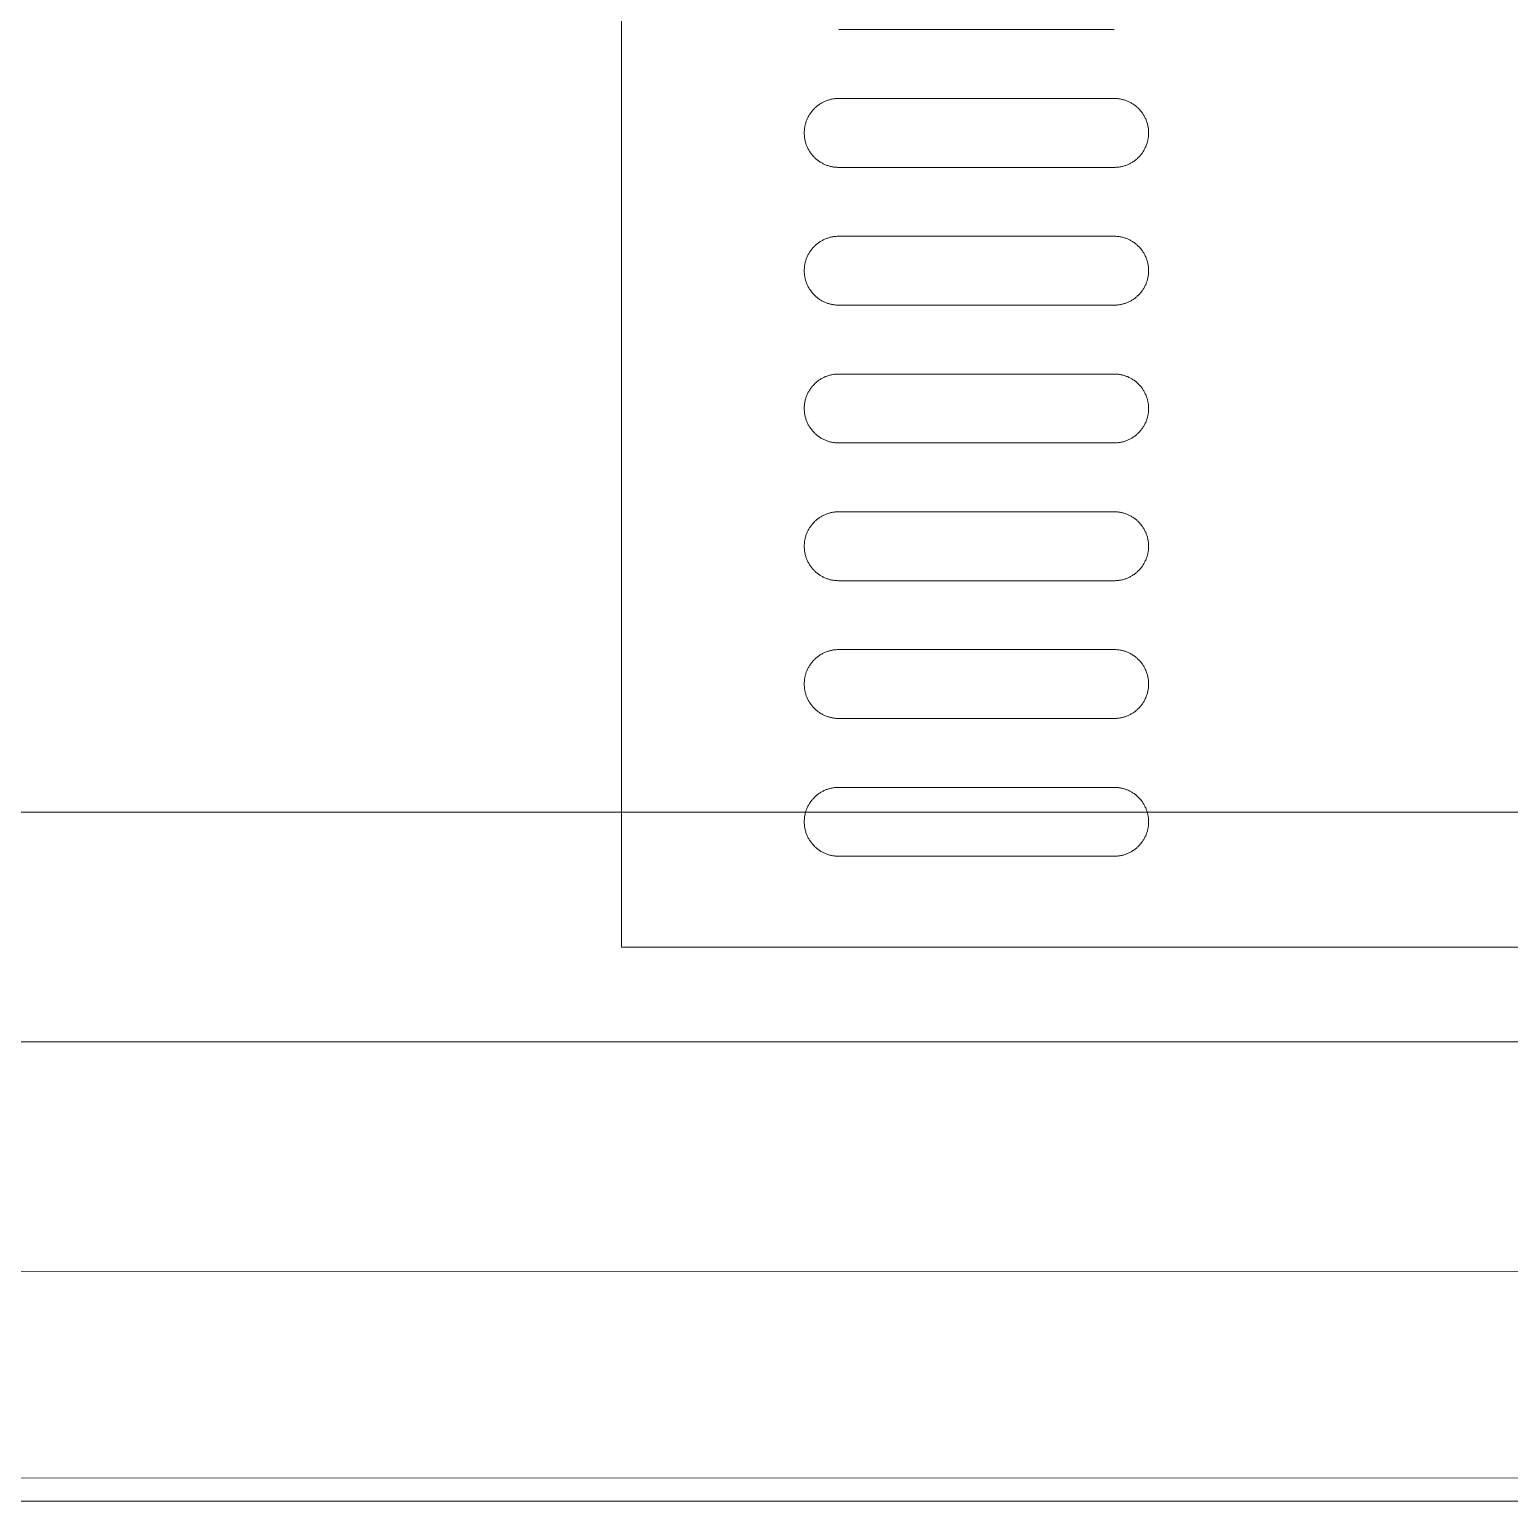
# Model space of a CAD drawing. Header units: millimetres. Extents: x -159872 to 386485, y -250577 to 158966.
# Drawn here: x 156704.3 to 156801, y 12745 to 12841.2 of the extents above; entities that cross this region are included whole.
import ezdxf

# ---------------------------------------------------------------- set-up
doc = ezdxf.new("R2010")
doc.units = ezdxf.units.MM
doc.layers.get('0').update_dxf_attribs({"lineweight": 25})
doc.layers.add('LDS-equipment-kitchen equipment', color=3, linetype='Continuous', lineweight=13)
doc.layers.add('WS-Fabs', color=252, linetype='Continuous', lineweight=13)

# ---------------------------------------------------------------- blocks, each defined once
blk = doc.blocks.new('Group-360')
at = {"layer": 'LDS-equipment-kitchen equipment'}
for points in [[(95980.215, 49232.543, 0), (95980.215, 49247.548, 0), (96745.224, 49247.543, 0), (96745.224, 49232.538, 0), (95980.215, 49232.543, 0)], [(95980.534, 49232.528, 0), (95980.534, 49202.527, 0), (96745.243, 49202.543, 0), (96745.243, 49232.538, 0), (95980.534, 49232.528, 0)]]:
    blk.add_polyline3d(points, dxfattribs=at)
blk = doc.blocks.new('A$C7a11c87d')
at = {"layer": 'WS-Fabs', "color": 7, "lineweight": 5}
for points in [[(4941.614, 350.045, 0), (4943.114, 350.045, 0), (4943.094, 15.045, 0), (4941.594, 15.045, 0), (4941.614, 350.045, 0)], [(4956.614, 350.044, 0), (4956.595, 20.044, 0)], [(4941.594, 15.045, 0), (4941.614, 350.045, 0)]]:
    blk.add_polyline3d(points, dxfattribs=at)
blk = doc.blocks.new('A$C9600e4bc')
at = {"linetype": 'Continuous', "transparency": 33554687}
for points in [[(0, 1395, 0), (0, 645, 0)], [(0, 1395, 0), (682.4, 1395, 0)], [(8.2, 1383.05, 0), (8.2, 1383.05, 0)], [(17.2, 1383.05, 0), (17.2, 1383.05, 0)], [(26.2, 1383.05, 0), (26.2, 1383.05, 0)], [(35.2, 1383.05, 0), (35.2, 1383.05, 0)], [(44.2, 1383.05, 0), (44.2, 1383.05, 0)], [(53.2, 1383.05, 0), (53.2, 1383.05, 0)], [(5.95, 1380.8, 0), (5.95, 1362.8, 0)], [(10.45, 1380.8, 0), (10.45, 1362.8, 0)], [(14.95, 1380.8, 0), (14.95, 1362.8, 0)], [(19.45, 1380.8, 0), (19.45, 1362.8, 0)], [(23.95, 1380.8, 0), (23.95, 1362.8, 0)], [(28.45, 1380.8, 0), (28.45, 1362.8, 0)], [(32.95, 1380.8, 0), (32.95, 1362.8, 0)], [(37.45, 1380.8, 0), (37.45, 1362.8, 0)], [(41.95, 1380.8, 0), (41.95, 1362.8, 0)], [(46.45, 1380.8, 0), (46.45, 1362.8, 0)], [(50.95, 1380.8, 0), (50.95, 1362.8, 0)], [(55.45, 1380.8, 0), (55.45, 1362.8, 0)], [(59.95, 1380.8, 0), (59.95, 1362.8, 0)], [(8.2, 1360.55, 0), (8.2, 1360.55, 0)], [(17.2, 1360.55, 0), (17.2, 1360.55, 0)], [(26.2, 1360.55, 0), (26.2, 1360.55, 0)], [(35.2, 1360.55, 0), (35.2, 1360.55, 0)], [(44.2, 1360.55, 0), (44.2, 1360.55, 0)], [(53.2, 1360.55, 0), (53.2, 1360.55, 0)]]:
    blk.add_polyline3d(points, dxfattribs=at)
at = {"linetype": 'Continuous'}
for points in [[(5.95, 1380.8, 0), (5.951, 1380.855, 0), (5.953, 1380.91, 0), (5.956, 1380.966, 0), (5.961, 1381.021, 0), (5.967, 1381.075, 0), (5.974, 1381.13, 0), (5.983, 1381.185, 0), (5.993, 1381.239, 0), (6.005, 1381.293, 0), (6.017, 1381.347, 0), (6.031, 1381.4, 0), (6.047, 1381.453, 0), (6.064, 1381.506, 0), (6.081, 1381.558, 0), (6.101, 1381.61, 0), (6.121, 1381.661, 0), (6.143, 1381.712, 0), (6.166, 1381.762, 0), (6.19, 1381.812, 0), (6.216, 1381.861, 0), (6.242, 1381.909, 0), (6.27, 1381.957, 0), (6.299, 1382.004, 0), (6.329, 1382.05, 0), (6.36, 1382.096, 0), (6.393, 1382.14, 0), (6.426, 1382.184, 0), (6.461, 1382.227, 0), (6.496, 1382.27, 0), (6.533, 1382.311, 0), (6.57, 1382.351, 0), (6.609, 1382.391, 0), (6.649, 1382.43, 0), (6.689, 1382.467, 0), (6.73, 1382.504, 0), (6.773, 1382.539, 0), (6.816, 1382.574, 0), (6.86, 1382.607, 0), (6.904, 1382.64, 0), (6.95, 1382.671, 0), (6.996, 1382.701, 0), (7.043, 1382.73, 0), (7.091, 1382.758, 0), (7.139, 1382.784, 0), (7.188, 1382.81, 0), (7.238, 1382.834, 0), (7.288, 1382.857, 0), (7.339, 1382.879, 0), (7.39, 1382.899, 0), (7.442, 1382.918, 0), (7.494, 1382.936, 0), (7.547, 1382.953, 0), (7.6, 1382.969, 0), (7.653, 1382.983, 0), (7.707, 1382.995, 0), (7.761, 1383.007, 0), (7.815, 1383.017, 0), (7.87, 1383.026, 0), (7.925, 1383.033, 0), (7.979, 1383.039, 0), (8.034, 1383.044, 0), (8.09, 1383.047, 0), (8.145, 1383.049, 0), (8.2, 1383.05, 0)], [(8.2, 1383.05, 0), (8.255, 1383.049, 0), (8.31, 1383.047, 0), (8.365, 1383.044, 0), (8.421, 1383.039, 0), (8.475, 1383.033, 0), (8.53, 1383.026, 0), (8.585, 1383.017, 0), (8.639, 1383.007, 0), (8.693, 1382.995, 0), (8.747, 1382.983, 0), (8.8, 1382.969, 0), (8.853, 1382.953, 0), (8.906, 1382.936, 0), (8.958, 1382.918, 0), (9.01, 1382.899, 0), (9.061, 1382.879, 0), (9.112, 1382.857, 0), (9.162, 1382.834, 0), (9.212, 1382.81, 0), (9.261, 1382.784, 0), (9.309, 1382.758, 0), (9.357, 1382.73, 0), (9.404, 1382.701, 0), (9.45, 1382.671, 0), (9.496, 1382.64, 0), (9.54, 1382.607, 0), (9.584, 1382.574, 0), (9.627, 1382.539, 0), (9.67, 1382.504, 0), (9.711, 1382.467, 0), (9.751, 1382.43, 0), (9.791, 1382.391, 0), (9.83, 1382.351, 0), (9.867, 1382.311, 0), (9.904, 1382.27, 0), (9.939, 1382.227, 0), (9.974, 1382.184, 0), (10.007, 1382.14, 0), (10.04, 1382.096, 0), (10.071, 1382.05, 0), (10.101, 1382.004, 0), (10.13, 1381.957, 0), (10.158, 1381.909, 0), (10.184, 1381.861, 0), (10.21, 1381.812, 0), (10.234, 1381.762, 0), (10.257, 1381.712, 0), (10.279, 1381.661, 0), (10.299, 1381.61, 0), (10.318, 1381.558, 0), (10.336, 1381.506, 0), (10.353, 1381.453, 0), (10.368, 1381.4, 0), (10.383, 1381.347, 0), (10.395, 1381.293, 0), (10.407, 1381.239, 0), (10.417, 1381.185, 0), (10.426, 1381.13, 0), (10.433, 1381.075, 0), (10.439, 1381.021, 0), (10.444, 1380.966, 0), (10.447, 1380.91, 0), (10.449, 1380.855, 0), (10.45, 1380.8, 0)], [(14.95, 1380.8, 0), (14.951, 1380.855, 0), (14.953, 1380.91, 0), (14.956, 1380.966, 0), (14.961, 1381.021, 0), (14.967, 1381.075, 0), (14.974, 1381.13, 0), (14.983, 1381.185, 0), (14.993, 1381.239, 0), (15.005, 1381.293, 0), (15.017, 1381.347, 0), (15.032, 1381.4, 0), (15.047, 1381.453, 0), (15.064, 1381.506, 0), (15.082, 1381.558, 0), (15.101, 1381.61, 0), (15.121, 1381.661, 0), (15.143, 1381.712, 0), (15.166, 1381.762, 0), (15.19, 1381.812, 0), (15.216, 1381.861, 0), (15.242, 1381.909, 0), (15.27, 1381.957, 0), (15.299, 1382.004, 0), (15.329, 1382.05, 0), (15.36, 1382.096, 0), (15.393, 1382.14, 0), (15.426, 1382.184, 0), (15.461, 1382.227, 0), (15.496, 1382.27, 0), (15.533, 1382.311, 0), (15.57, 1382.351, 0), (15.609, 1382.391, 0), (15.649, 1382.43, 0), (15.689, 1382.467, 0), (15.73, 1382.504, 0), (15.773, 1382.539, 0), (15.816, 1382.574, 0), (15.86, 1382.607, 0), (15.904, 1382.64, 0), (15.95, 1382.671, 0), (15.996, 1382.701, 0), (16.043, 1382.73, 0), (16.091, 1382.758, 0), (16.139, 1382.784, 0), (16.188, 1382.81, 0), (16.238, 1382.834, 0), (16.288, 1382.857, 0), (16.339, 1382.879, 0), (16.39, 1382.899, 0), (16.442, 1382.918, 0), (16.494, 1382.936, 0), (16.547, 1382.953, 0), (16.6, 1382.969, 0), (16.653, 1382.983, 0), (16.707, 1382.995, 0), (16.761, 1383.007, 0), (16.815, 1383.017, 0), (16.87, 1383.026, 0), (16.925, 1383.033, 0), (16.979, 1383.039, 0), (17.034, 1383.044, 0), (17.09, 1383.047, 0), (17.145, 1383.049, 0), (17.2, 1383.05, 0)], [(17.2, 1383.05, 0), (17.255, 1383.049, 0), (17.31, 1383.047, 0), (17.366, 1383.044, 0), (17.421, 1383.039, 0), (17.475, 1383.033, 0), (17.53, 1383.026, 0), (17.585, 1383.017, 0), (17.639, 1383.007, 0), (17.693, 1382.995, 0), (17.747, 1382.983, 0), (17.8, 1382.969, 0), (17.853, 1382.953, 0), (17.906, 1382.936, 0), (17.958, 1382.918, 0), (18.01, 1382.899, 0), (18.061, 1382.879, 0), (18.112, 1382.857, 0), (18.162, 1382.834, 0), (18.212, 1382.81, 0), (18.261, 1382.784, 0), (18.309, 1382.758, 0), (18.357, 1382.73, 0), (18.404, 1382.701, 0), (18.45, 1382.671, 0), (18.496, 1382.64, 0), (18.54, 1382.607, 0), (18.584, 1382.574, 0), (18.627, 1382.539, 0), (18.67, 1382.504, 0), (18.711, 1382.467, 0), (18.751, 1382.43, 0), (18.791, 1382.391, 0), (18.83, 1382.351, 0), (18.867, 1382.311, 0), (18.904, 1382.27, 0), (18.939, 1382.227, 0), (18.974, 1382.184, 0), (19.007, 1382.14, 0), (19.04, 1382.096, 0), (19.071, 1382.05, 0), (19.101, 1382.004, 0), (19.13, 1381.957, 0), (19.158, 1381.909, 0), (19.184, 1381.861, 0), (19.21, 1381.812, 0), (19.234, 1381.762, 0), (19.257, 1381.712, 0), (19.279, 1381.661, 0), (19.299, 1381.61, 0), (19.318, 1381.558, 0), (19.336, 1381.506, 0), (19.353, 1381.453, 0), (19.369, 1381.4, 0), (19.383, 1381.347, 0), (19.395, 1381.293, 0), (19.407, 1381.239, 0), (19.417, 1381.185, 0), (19.426, 1381.13, 0), (19.433, 1381.075, 0), (19.439, 1381.021, 0), (19.444, 1380.966, 0), (19.447, 1380.91, 0), (19.449, 1380.855, 0), (19.45, 1380.8, 0)], [(23.95, 1380.8, 0), (23.951, 1380.855, 0), (23.953, 1380.91, 0), (23.956, 1380.966, 0), (23.961, 1381.021, 0), (23.967, 1381.075, 0), (23.974, 1381.13, 0), (23.983, 1381.185, 0), (23.993, 1381.239, 0), (24.005, 1381.293, 0), (24.017, 1381.347, 0), (24.031, 1381.4, 0), (24.047, 1381.453, 0), (24.064, 1381.506, 0), (24.081, 1381.558, 0), (24.101, 1381.61, 0), (24.121, 1381.661, 0), (24.143, 1381.712, 0), (24.166, 1381.762, 0), (24.19, 1381.812, 0), (24.216, 1381.861, 0), (24.242, 1381.909, 0), (24.27, 1381.957, 0), (24.299, 1382.004, 0), (24.329, 1382.05, 0), (24.36, 1382.096, 0), (24.393, 1382.14, 0), (24.426, 1382.184, 0), (24.461, 1382.227, 0), (24.496, 1382.27, 0), (24.533, 1382.311, 0), (24.57, 1382.351, 0), (24.609, 1382.391, 0), (24.648, 1382.43, 0), (24.689, 1382.467, 0), (24.73, 1382.504, 0), (24.773, 1382.539, 0), (24.816, 1382.574, 0), (24.86, 1382.607, 0), (24.904, 1382.64, 0), (24.95, 1382.671, 0), (24.996, 1382.701, 0), (25.043, 1382.73, 0), (25.091, 1382.758, 0), (25.139, 1382.784, 0), (25.188, 1382.81, 0), (25.238, 1382.834, 0), (25.288, 1382.857, 0), (25.339, 1382.879, 0), (25.39, 1382.899, 0), (25.442, 1382.918, 0), (25.494, 1382.936, 0), (25.547, 1382.953, 0), (25.6, 1382.969, 0), (25.653, 1382.983, 0), (25.707, 1382.995, 0), (25.761, 1383.007, 0), (25.815, 1383.017, 0), (25.87, 1383.026, 0), (25.925, 1383.033, 0), (25.979, 1383.039, 0), (26.034, 1383.044, 0), (26.09, 1383.047, 0), (26.145, 1383.049, 0), (26.2, 1383.05, 0)], [(26.2, 1383.05, 0), (26.255, 1383.049, 0), (26.31, 1383.047, 0), (26.365, 1383.044, 0), (26.42, 1383.039, 0), (26.475, 1383.033, 0), (26.53, 1383.026, 0), (26.585, 1383.017, 0), (26.639, 1383.007, 0), (26.693, 1382.995, 0), (26.747, 1382.983, 0), (26.8, 1382.969, 0), (26.853, 1382.953, 0), (26.906, 1382.936, 0), (26.958, 1382.918, 0), (27.01, 1382.899, 0), (27.061, 1382.879, 0), (27.112, 1382.857, 0), (27.162, 1382.834, 0), (27.212, 1382.81, 0), (27.261, 1382.784, 0), (27.309, 1382.758, 0), (27.357, 1382.73, 0), (27.404, 1382.701, 0), (27.45, 1382.671, 0), (27.496, 1382.64, 0), (27.54, 1382.607, 0), (27.584, 1382.574, 0), (27.627, 1382.539, 0), (27.67, 1382.504, 0), (27.711, 1382.467, 0), (27.751, 1382.43, 0), (27.791, 1382.391, 0), (27.83, 1382.351, 0), (27.867, 1382.311, 0), (27.904, 1382.27, 0), (27.939, 1382.227, 0), (27.974, 1382.184, 0), (28.007, 1382.14, 0), (28.04, 1382.096, 0), (28.071, 1382.05, 0), (28.101, 1382.004, 0), (28.13, 1381.957, 0), (28.158, 1381.909, 0), (28.184, 1381.861, 0), (28.21, 1381.812, 0), (28.234, 1381.762, 0), (28.257, 1381.712, 0), (28.279, 1381.661, 0), (28.299, 1381.61, 0), (28.318, 1381.558, 0), (28.336, 1381.506, 0), (28.353, 1381.453, 0), (28.368, 1381.4, 0), (28.383, 1381.347, 0), (28.395, 1381.293, 0), (28.407, 1381.239, 0), (28.417, 1381.185, 0), (28.426, 1381.13, 0), (28.433, 1381.075, 0), (28.439, 1381.021, 0), (28.444, 1380.966, 0), (28.447, 1380.91, 0), (28.449, 1380.855, 0), (28.45, 1380.8, 0)], [(32.95, 1380.8, 0), (32.951, 1380.855, 0), (32.953, 1380.91, 0), (32.956, 1380.966, 0), (32.961, 1381.021, 0), (32.967, 1381.075, 0), (32.974, 1381.13, 0), (32.983, 1381.185, 0), (32.993, 1381.239, 0), (33.005, 1381.293, 0), (33.017, 1381.347, 0), (33.031, 1381.4, 0), (33.047, 1381.453, 0), (33.064, 1381.506, 0), (33.082, 1381.558, 0), (33.101, 1381.61, 0), (33.121, 1381.661, 0), (33.143, 1381.712, 0), (33.166, 1381.762, 0), (33.19, 1381.812, 0), (33.216, 1381.861, 0), (33.242, 1381.909, 0), (33.27, 1381.957, 0), (33.299, 1382.004, 0), (33.329, 1382.05, 0), (33.36, 1382.096, 0), (33.393, 1382.14, 0), (33.426, 1382.184, 0), (33.461, 1382.227, 0), (33.496, 1382.27, 0), (33.533, 1382.311, 0), (33.57, 1382.351, 0), (33.609, 1382.391, 0), (33.649, 1382.43, 0), (33.689, 1382.467, 0), (33.73, 1382.504, 0), (33.773, 1382.539, 0), (33.816, 1382.574, 0), (33.86, 1382.607, 0), (33.904, 1382.64, 0), (33.95, 1382.671, 0), (33.996, 1382.701, 0), (34.043, 1382.73, 0), (34.091, 1382.758, 0), (34.139, 1382.784, 0), (34.188, 1382.81, 0), (34.238, 1382.834, 0), (34.288, 1382.857, 0), (34.339, 1382.879, 0), (34.39, 1382.899, 0), (34.442, 1382.918, 0), (34.494, 1382.936, 0), (34.547, 1382.953, 0), (34.6, 1382.969, 0), (34.653, 1382.983, 0), (34.707, 1382.995, 0), (34.761, 1383.007, 0), (34.815, 1383.017, 0), (34.87, 1383.026, 0), (34.925, 1383.033, 0), (34.979, 1383.039, 0), (35.034, 1383.044, 0), (35.09, 1383.047, 0), (35.145, 1383.049, 0), (35.2, 1383.05, 0)], [(35.2, 1383.05, 0), (35.255, 1383.049, 0), (35.31, 1383.047, 0), (35.366, 1383.044, 0), (35.421, 1383.039, 0), (35.475, 1383.033, 0), (35.53, 1383.026, 0), (35.585, 1383.017, 0), (35.639, 1383.007, 0), (35.693, 1382.995, 0), (35.747, 1382.983, 0), (35.8, 1382.969, 0), (35.853, 1382.953, 0), (35.906, 1382.936, 0), (35.958, 1382.918, 0), (36.01, 1382.899, 0), (36.061, 1382.879, 0), (36.112, 1382.857, 0), (36.162, 1382.834, 0), (36.212, 1382.81, 0), (36.261, 1382.784, 0), (36.309, 1382.758, 0), (36.357, 1382.73, 0), (36.404, 1382.701, 0), (36.45, 1382.671, 0), (36.496, 1382.64, 0), (36.54, 1382.607, 0), (36.584, 1382.574, 0), (36.627, 1382.539, 0), (36.67, 1382.504, 0), (36.711, 1382.467, 0), (36.751, 1382.43, 0), (36.791, 1382.391, 0), (36.83, 1382.351, 0), (36.867, 1382.311, 0), (36.904, 1382.27, 0), (36.939, 1382.227, 0), (36.974, 1382.184, 0), (37.007, 1382.14, 0), (37.04, 1382.096, 0), (37.071, 1382.05, 0), (37.101, 1382.004, 0), (37.13, 1381.957, 0), (37.158, 1381.909, 0), (37.184, 1381.861, 0), (37.21, 1381.812, 0), (37.234, 1381.762, 0), (37.257, 1381.712, 0), (37.279, 1381.661, 0), (37.299, 1381.61, 0), (37.318, 1381.558, 0), (37.336, 1381.506, 0), (37.353, 1381.453, 0), (37.368, 1381.4, 0), (37.383, 1381.347, 0), (37.395, 1381.293, 0), (37.407, 1381.239, 0), (37.417, 1381.185, 0), (37.426, 1381.13, 0), (37.433, 1381.075, 0), (37.439, 1381.021, 0), (37.444, 1380.966, 0), (37.447, 1380.91, 0), (37.449, 1380.855, 0), (37.45, 1380.8, 0)], [(41.95, 1380.8, 0), (41.951, 1380.855, 0), (41.953, 1380.91, 0), (41.956, 1380.966, 0), (41.961, 1381.021, 0), (41.967, 1381.075, 0), (41.974, 1381.13, 0), (41.983, 1381.185, 0), (41.993, 1381.239, 0), (42.005, 1381.293, 0), (42.017, 1381.347, 0), (42.032, 1381.4, 0), (42.047, 1381.453, 0), (42.064, 1381.506, 0), (42.082, 1381.558, 0), (42.101, 1381.61, 0), (42.121, 1381.661, 0), (42.143, 1381.712, 0), (42.166, 1381.762, 0), (42.19, 1381.812, 0), (42.216, 1381.861, 0), (42.242, 1381.909, 0), (42.27, 1381.957, 0), (42.299, 1382.004, 0), (42.329, 1382.05, 0), (42.36, 1382.096, 0), (42.393, 1382.14, 0), (42.426, 1382.184, 0), (42.461, 1382.227, 0), (42.496, 1382.27, 0), (42.533, 1382.311, 0), (42.57, 1382.351, 0), (42.609, 1382.391, 0), (42.649, 1382.43, 0), (42.689, 1382.467, 0), (42.73, 1382.504, 0), (42.773, 1382.539, 0), (42.816, 1382.574, 0), (42.86, 1382.607, 0), (42.904, 1382.64, 0), (42.95, 1382.671, 0), (42.996, 1382.701, 0), (43.043, 1382.73, 0), (43.091, 1382.758, 0), (43.139, 1382.784, 0), (43.188, 1382.81, 0), (43.238, 1382.834, 0), (43.288, 1382.857, 0), (43.339, 1382.879, 0), (43.39, 1382.899, 0), (43.442, 1382.918, 0), (43.494, 1382.936, 0), (43.547, 1382.953, 0), (43.6, 1382.969, 0), (43.653, 1382.983, 0), (43.707, 1382.995, 0), (43.761, 1383.007, 0), (43.815, 1383.017, 0), (43.87, 1383.026, 0), (43.925, 1383.033, 0), (43.979, 1383.039, 0), (44.035, 1383.044, 0), (44.09, 1383.047, 0), (44.145, 1383.049, 0), (44.2, 1383.05, 0)], [(44.2, 1383.05, 0), (44.255, 1383.049, 0), (44.31, 1383.047, 0), (44.366, 1383.044, 0), (44.421, 1383.039, 0), (44.475, 1383.033, 0), (44.53, 1383.026, 0), (44.585, 1383.017, 0), (44.639, 1383.007, 0), (44.693, 1382.995, 0), (44.747, 1382.983, 0), (44.8, 1382.969, 0), (44.853, 1382.953, 0), (44.906, 1382.936, 0), (44.958, 1382.918, 0), (45.01, 1382.899, 0), (45.061, 1382.879, 0), (45.112, 1382.857, 0), (45.162, 1382.834, 0), (45.212, 1382.81, 0), (45.261, 1382.784, 0), (45.309, 1382.758, 0), (45.357, 1382.73, 0), (45.404, 1382.701, 0), (45.45, 1382.671, 0), (45.496, 1382.64, 0), (45.54, 1382.607, 0), (45.584, 1382.574, 0), (45.627, 1382.539, 0), (45.67, 1382.504, 0), (45.711, 1382.467, 0), (45.751, 1382.43, 0), (45.791, 1382.391, 0), (45.83, 1382.351, 0), (45.867, 1382.311, 0), (45.904, 1382.27, 0), (45.939, 1382.227, 0), (45.974, 1382.184, 0), (46.007, 1382.14, 0), (46.04, 1382.096, 0), (46.071, 1382.05, 0), (46.101, 1382.004, 0), (46.13, 1381.957, 0), (46.158, 1381.909, 0), (46.184, 1381.861, 0), (46.21, 1381.812, 0), (46.234, 1381.762, 0), (46.257, 1381.712, 0), (46.279, 1381.661, 0), (46.299, 1381.61, 0), (46.319, 1381.558, 0), (46.336, 1381.506, 0), (46.353, 1381.453, 0), (46.369, 1381.4, 0), (46.383, 1381.347, 0), (46.395, 1381.293, 0), (46.407, 1381.239, 0), (46.417, 1381.185, 0), (46.426, 1381.13, 0), (46.433, 1381.075, 0), (46.439, 1381.021, 0), (46.444, 1380.966, 0), (46.447, 1380.91, 0), (46.449, 1380.855, 0), (46.45, 1380.8, 0)], [(50.95, 1380.8, 0), (50.951, 1380.855, 0), (50.953, 1380.91, 0), (50.956, 1380.966, 0), (50.961, 1381.021, 0), (50.967, 1381.075, 0), (50.974, 1381.13, 0), (50.983, 1381.185, 0), (50.993, 1381.239, 0), (51.005, 1381.293, 0), (51.017, 1381.347, 0), (51.031, 1381.4, 0), (51.047, 1381.453, 0), (51.064, 1381.506, 0), (51.081, 1381.558, 0), (51.101, 1381.61, 0), (51.121, 1381.661, 0), (51.143, 1381.712, 0), (51.166, 1381.762, 0), (51.19, 1381.812, 0), (51.216, 1381.861, 0), (51.242, 1381.909, 0), (51.27, 1381.957, 0), (51.299, 1382.004, 0), (51.329, 1382.05, 0), (51.36, 1382.096, 0), (51.393, 1382.14, 0), (51.426, 1382.184, 0), (51.461, 1382.227, 0), (51.496, 1382.27, 0), (51.533, 1382.311, 0), (51.57, 1382.351, 0), (51.609, 1382.391, 0), (51.649, 1382.43, 0), (51.689, 1382.467, 0), (51.73, 1382.504, 0), (51.773, 1382.539, 0), (51.816, 1382.574, 0), (51.86, 1382.607, 0), (51.904, 1382.64, 0), (51.95, 1382.671, 0), (51.996, 1382.701, 0), (52.043, 1382.73, 0), (52.091, 1382.758, 0), (52.139, 1382.784, 0), (52.188, 1382.81, 0), (52.238, 1382.834, 0), (52.288, 1382.857, 0), (52.339, 1382.879, 0), (52.39, 1382.899, 0), (52.442, 1382.918, 0), (52.494, 1382.936, 0), (52.547, 1382.953, 0), (52.6, 1382.969, 0), (52.653, 1382.983, 0), (52.707, 1382.995, 0), (52.761, 1383.007, 0), (52.815, 1383.017, 0), (52.87, 1383.026, 0), (52.925, 1383.033, 0), (52.979, 1383.039, 0), (53.034, 1383.044, 0), (53.09, 1383.047, 0), (53.145, 1383.049, 0), (53.2, 1383.05, 0)], [(53.2, 1383.05, 0), (53.255, 1383.049, 0), (53.31, 1383.047, 0), (53.365, 1383.044, 0), (53.421, 1383.039, 0), (53.475, 1383.033, 0), (53.53, 1383.026, 0), (53.585, 1383.017, 0), (53.639, 1383.007, 0), (53.693, 1382.995, 0), (53.747, 1382.983, 0), (53.8, 1382.969, 0), (53.853, 1382.953, 0), (53.906, 1382.936, 0), (53.958, 1382.918, 0), (54.01, 1382.899, 0), (54.061, 1382.879, 0), (54.112, 1382.857, 0), (54.162, 1382.834, 0), (54.212, 1382.81, 0), (54.261, 1382.784, 0), (54.309, 1382.758, 0), (54.357, 1382.73, 0), (54.404, 1382.701, 0), (54.45, 1382.671, 0), (54.496, 1382.64, 0), (54.54, 1382.607, 0), (54.584, 1382.574, 0), (54.627, 1382.539, 0), (54.67, 1382.504, 0), (54.711, 1382.467, 0), (54.751, 1382.43, 0), (54.791, 1382.391, 0), (54.83, 1382.351, 0), (54.867, 1382.311, 0), (54.904, 1382.27, 0), (54.939, 1382.227, 0), (54.974, 1382.184, 0), (55.007, 1382.14, 0), (55.04, 1382.096, 0), (55.071, 1382.05, 0), (55.101, 1382.004, 0), (55.13, 1381.957, 0), (55.158, 1381.909, 0), (55.184, 1381.861, 0), (55.21, 1381.812, 0), (55.234, 1381.762, 0), (55.257, 1381.712, 0), (55.279, 1381.661, 0), (55.299, 1381.61, 0), (55.318, 1381.558, 0), (55.336, 1381.506, 0), (55.353, 1381.453, 0), (55.368, 1381.4, 0), (55.383, 1381.347, 0), (55.395, 1381.293, 0), (55.407, 1381.239, 0), (55.417, 1381.185, 0), (55.426, 1381.13, 0), (55.433, 1381.075, 0), (55.439, 1381.021, 0), (55.444, 1380.966, 0), (55.447, 1380.91, 0), (55.449, 1380.855, 0), (55.45, 1380.8, 0)], [(8.2, 1360.55, 0), (8.145, 1360.551, 0), (8.09, 1360.553, 0), (8.034, 1360.556, 0), (7.979, 1360.561, 0), (7.925, 1360.567, 0), (7.87, 1360.574, 0), (7.815, 1360.583, 0), (7.761, 1360.593, 0), (7.707, 1360.605, 0), (7.653, 1360.617, 0), (7.6, 1360.631, 0), (7.547, 1360.647, 0), (7.494, 1360.663, 0), (7.442, 1360.681, 0), (7.39, 1360.701, 0), (7.339, 1360.721, 0), (7.288, 1360.743, 0), (7.238, 1360.766, 0), (7.188, 1360.79, 0), (7.139, 1360.816, 0), (7.091, 1360.842, 0), (7.043, 1360.87, 0), (6.996, 1360.899, 0), (6.95, 1360.929, 0), (6.904, 1360.96, 0), (6.86, 1360.993, 0), (6.816, 1361.026, 0), (6.773, 1361.061, 0), (6.73, 1361.096, 0), (6.689, 1361.133, 0), (6.649, 1361.17, 0), (6.609, 1361.209, 0), (6.57, 1361.248, 0), (6.533, 1361.289, 0), (6.496, 1361.33, 0), (6.461, 1361.373, 0), (6.426, 1361.416, 0), (6.393, 1361.46, 0), (6.36, 1361.504, 0), (6.329, 1361.55, 0), (6.299, 1361.596, 0), (6.27, 1361.643, 0), (6.242, 1361.691, 0), (6.216, 1361.739, 0), (6.19, 1361.788, 0), (6.166, 1361.838, 0), (6.143, 1361.888, 0), (6.121, 1361.939, 0), (6.101, 1361.99, 0), (6.081, 1362.042, 0), (6.064, 1362.094, 0), (6.047, 1362.147, 0), (6.031, 1362.2, 0), (6.017, 1362.253, 0), (6.005, 1362.307, 0), (5.993, 1362.361, 0), (5.983, 1362.415, 0), (5.974, 1362.47, 0), (5.967, 1362.525, 0), (5.961, 1362.579, 0), (5.956, 1362.634, 0), (5.953, 1362.69, 0), (5.951, 1362.745, 0), (5.95, 1362.8, 0)], [(10.45, 1362.8, 0), (10.449, 1362.745, 0), (10.447, 1362.69, 0), (10.444, 1362.634, 0), (10.439, 1362.579, 0), (10.433, 1362.525, 0), (10.426, 1362.47, 0), (10.417, 1362.415, 0), (10.407, 1362.361, 0), (10.395, 1362.307, 0), (10.383, 1362.253, 0), (10.368, 1362.2, 0), (10.353, 1362.147, 0), (10.336, 1362.094, 0), (10.318, 1362.042, 0), (10.299, 1361.99, 0), (10.279, 1361.939, 0), (10.257, 1361.888, 0), (10.234, 1361.838, 0), (10.21, 1361.788, 0), (10.184, 1361.739, 0), (10.158, 1361.691, 0), (10.13, 1361.643, 0), (10.101, 1361.596, 0), (10.071, 1361.55, 0), (10.04, 1361.504, 0), (10.007, 1361.46, 0), (9.974, 1361.416, 0), (9.939, 1361.373, 0), (9.904, 1361.33, 0), (9.867, 1361.289, 0), (9.83, 1361.248, 0), (9.791, 1361.209, 0), (9.751, 1361.17, 0), (9.711, 1361.133, 0), (9.67, 1361.096, 0), (9.627, 1361.061, 0), (9.584, 1361.026, 0), (9.54, 1360.993, 0), (9.496, 1360.96, 0), (9.45, 1360.929, 0), (9.404, 1360.899, 0), (9.357, 1360.87, 0), (9.309, 1360.842, 0), (9.261, 1360.816, 0), (9.212, 1360.79, 0), (9.162, 1360.766, 0), (9.112, 1360.743, 0), (9.061, 1360.721, 0), (9.01, 1360.701, 0), (8.958, 1360.681, 0), (8.906, 1360.663, 0), (8.853, 1360.647, 0), (8.8, 1360.631, 0), (8.747, 1360.617, 0), (8.693, 1360.605, 0), (8.639, 1360.593, 0), (8.585, 1360.583, 0), (8.53, 1360.574, 0), (8.475, 1360.567, 0), (8.421, 1360.561, 0), (8.365, 1360.556, 0), (8.31, 1360.553, 0), (8.255, 1360.551, 0), (8.2, 1360.55, 0)], [(17.2, 1360.55, 0), (17.145, 1360.551, 0), (17.09, 1360.553, 0), (17.034, 1360.556, 0), (16.979, 1360.561, 0), (16.925, 1360.567, 0), (16.87, 1360.574, 0), (16.815, 1360.583, 0), (16.761, 1360.593, 0), (16.707, 1360.605, 0), (16.653, 1360.617, 0), (16.6, 1360.631, 0), (16.547, 1360.647, 0), (16.494, 1360.663, 0), (16.442, 1360.681, 0), (16.39, 1360.701, 0), (16.339, 1360.721, 0), (16.288, 1360.743, 0), (16.238, 1360.766, 0), (16.188, 1360.79, 0), (16.139, 1360.816, 0), (16.091, 1360.842, 0), (16.043, 1360.87, 0), (15.996, 1360.899, 0), (15.95, 1360.929, 0), (15.904, 1360.96, 0), (15.86, 1360.993, 0), (15.816, 1361.026, 0), (15.773, 1361.061, 0), (15.73, 1361.096, 0), (15.689, 1361.133, 0), (15.649, 1361.17, 0), (15.609, 1361.209, 0), (15.57, 1361.248, 0), (15.533, 1361.289, 0), (15.496, 1361.33, 0), (15.461, 1361.373, 0), (15.426, 1361.416, 0), (15.393, 1361.46, 0), (15.36, 1361.504, 0), (15.329, 1361.55, 0), (15.299, 1361.596, 0), (15.27, 1361.643, 0), (15.242, 1361.691, 0), (15.216, 1361.739, 0), (15.19, 1361.788, 0), (15.166, 1361.838, 0), (15.143, 1361.888, 0), (15.121, 1361.939, 0), (15.101, 1361.99, 0), (15.082, 1362.042, 0), (15.064, 1362.094, 0), (15.047, 1362.147, 0), (15.032, 1362.2, 0), (15.017, 1362.253, 0), (15.005, 1362.307, 0), (14.993, 1362.361, 0), (14.983, 1362.415, 0), (14.974, 1362.47, 0), (14.967, 1362.525, 0), (14.961, 1362.579, 0), (14.956, 1362.634, 0), (14.953, 1362.69, 0), (14.951, 1362.745, 0), (14.95, 1362.8, 0)], [(19.45, 1362.8, 0), (19.449, 1362.745, 0), (19.447, 1362.69, 0), (19.444, 1362.634, 0), (19.439, 1362.579, 0), (19.433, 1362.525, 0), (19.426, 1362.47, 0), (19.417, 1362.415, 0), (19.407, 1362.361, 0), (19.395, 1362.307, 0), (19.383, 1362.253, 0), (19.369, 1362.2, 0), (19.353, 1362.147, 0), (19.336, 1362.094, 0), (19.318, 1362.042, 0), (19.299, 1361.99, 0), (19.279, 1361.939, 0), (19.257, 1361.888, 0), (19.234, 1361.838, 0), (19.21, 1361.788, 0), (19.184, 1361.739, 0), (19.158, 1361.691, 0), (19.13, 1361.643, 0), (19.101, 1361.596, 0), (19.071, 1361.55, 0), (19.04, 1361.504, 0), (19.007, 1361.46, 0), (18.974, 1361.416, 0), (18.939, 1361.373, 0), (18.904, 1361.33, 0), (18.867, 1361.289, 0), (18.83, 1361.248, 0), (18.791, 1361.209, 0), (18.751, 1361.17, 0), (18.711, 1361.133, 0), (18.67, 1361.096, 0), (18.627, 1361.061, 0), (18.584, 1361.026, 0), (18.54, 1360.993, 0), (18.496, 1360.96, 0), (18.45, 1360.929, 0), (18.404, 1360.899, 0), (18.357, 1360.87, 0), (18.309, 1360.842, 0), (18.261, 1360.816, 0), (18.212, 1360.79, 0), (18.162, 1360.766, 0), (18.112, 1360.743, 0), (18.061, 1360.721, 0), (18.01, 1360.701, 0), (17.958, 1360.681, 0), (17.906, 1360.663, 0), (17.853, 1360.647, 0), (17.8, 1360.631, 0), (17.747, 1360.617, 0), (17.693, 1360.605, 0), (17.639, 1360.593, 0), (17.585, 1360.583, 0), (17.53, 1360.574, 0), (17.475, 1360.567, 0), (17.421, 1360.561, 0), (17.366, 1360.556, 0), (17.31, 1360.553, 0), (17.255, 1360.551, 0), (17.2, 1360.55, 0)], [(26.2, 1360.55, 0), (26.145, 1360.551, 0), (26.09, 1360.553, 0), (26.034, 1360.556, 0), (25.979, 1360.561, 0), (25.925, 1360.567, 0), (25.87, 1360.574, 0), (25.815, 1360.583, 0), (25.761, 1360.593, 0), (25.707, 1360.605, 0), (25.653, 1360.617, 0), (25.6, 1360.631, 0), (25.547, 1360.647, 0), (25.494, 1360.663, 0), (25.442, 1360.681, 0), (25.39, 1360.701, 0), (25.339, 1360.721, 0), (25.288, 1360.743, 0), (25.238, 1360.766, 0), (25.188, 1360.79, 0), (25.139, 1360.816, 0), (25.091, 1360.842, 0), (25.043, 1360.87, 0), (24.996, 1360.899, 0), (24.95, 1360.929, 0), (24.904, 1360.96, 0), (24.86, 1360.993, 0), (24.816, 1361.026, 0), (24.773, 1361.061, 0), (24.73, 1361.096, 0), (24.689, 1361.133, 0), (24.648, 1361.17, 0), (24.609, 1361.209, 0), (24.57, 1361.248, 0), (24.533, 1361.289, 0), (24.496, 1361.33, 0), (24.461, 1361.373, 0), (24.426, 1361.416, 0), (24.393, 1361.46, 0), (24.36, 1361.504, 0), (24.329, 1361.55, 0), (24.299, 1361.596, 0), (24.27, 1361.643, 0), (24.242, 1361.691, 0), (24.216, 1361.739, 0), (24.19, 1361.788, 0), (24.166, 1361.838, 0), (24.143, 1361.888, 0), (24.121, 1361.939, 0), (24.101, 1361.99, 0), (24.081, 1362.042, 0), (24.064, 1362.094, 0), (24.047, 1362.147, 0), (24.031, 1362.2, 0), (24.017, 1362.253, 0), (24.005, 1362.307, 0), (23.993, 1362.361, 0), (23.983, 1362.415, 0), (23.974, 1362.47, 0), (23.967, 1362.525, 0), (23.961, 1362.579, 0), (23.956, 1362.634, 0), (23.953, 1362.69, 0), (23.951, 1362.745, 0), (23.95, 1362.8, 0)], [(28.45, 1362.8, 0), (28.449, 1362.745, 0), (28.447, 1362.69, 0), (28.444, 1362.634, 0), (28.439, 1362.579, 0), (28.433, 1362.525, 0), (28.426, 1362.47, 0), (28.417, 1362.415, 0), (28.407, 1362.361, 0), (28.395, 1362.307, 0), (28.383, 1362.253, 0), (28.368, 1362.2, 0), (28.353, 1362.147, 0), (28.336, 1362.094, 0), (28.318, 1362.042, 0), (28.299, 1361.99, 0), (28.279, 1361.939, 0), (28.257, 1361.888, 0), (28.234, 1361.838, 0), (28.21, 1361.788, 0), (28.184, 1361.739, 0), (28.158, 1361.691, 0), (28.13, 1361.643, 0), (28.101, 1361.596, 0), (28.071, 1361.55, 0), (28.04, 1361.504, 0), (28.007, 1361.46, 0), (27.974, 1361.416, 0), (27.939, 1361.373, 0), (27.904, 1361.33, 0), (27.867, 1361.289, 0), (27.83, 1361.248, 0), (27.791, 1361.209, 0), (27.751, 1361.17, 0), (27.711, 1361.133, 0), (27.67, 1361.096, 0), (27.627, 1361.061, 0), (27.584, 1361.026, 0), (27.54, 1360.993, 0), (27.496, 1360.96, 0), (27.45, 1360.929, 0), (27.404, 1360.899, 0), (27.357, 1360.87, 0), (27.309, 1360.842, 0), (27.261, 1360.816, 0), (27.212, 1360.79, 0), (27.162, 1360.766, 0), (27.112, 1360.743, 0), (27.061, 1360.721, 0), (27.01, 1360.701, 0), (26.958, 1360.681, 0), (26.906, 1360.663, 0), (26.853, 1360.647, 0), (26.8, 1360.631, 0), (26.747, 1360.617, 0), (26.693, 1360.605, 0), (26.639, 1360.593, 0), (26.585, 1360.583, 0), (26.53, 1360.574, 0), (26.475, 1360.567, 0), (26.42, 1360.561, 0), (26.365, 1360.556, 0), (26.31, 1360.553, 0), (26.255, 1360.551, 0), (26.2, 1360.55, 0)], [(35.2, 1360.55, 0), (35.145, 1360.551, 0), (35.09, 1360.553, 0), (35.034, 1360.556, 0), (34.979, 1360.561, 0), (34.925, 1360.567, 0), (34.87, 1360.574, 0), (34.815, 1360.583, 0), (34.761, 1360.593, 0), (34.707, 1360.605, 0), (34.653, 1360.617, 0), (34.6, 1360.631, 0), (34.547, 1360.647, 0), (34.494, 1360.663, 0), (34.442, 1360.681, 0), (34.39, 1360.701, 0), (34.339, 1360.721, 0), (34.288, 1360.743, 0), (34.238, 1360.766, 0), (34.188, 1360.79, 0), (34.139, 1360.816, 0), (34.091, 1360.842, 0), (34.043, 1360.87, 0), (33.996, 1360.899, 0), (33.95, 1360.929, 0), (33.904, 1360.96, 0), (33.86, 1360.993, 0), (33.816, 1361.026, 0), (33.773, 1361.061, 0), (33.73, 1361.096, 0), (33.689, 1361.133, 0), (33.649, 1361.17, 0), (33.609, 1361.209, 0), (33.57, 1361.248, 0), (33.533, 1361.289, 0), (33.496, 1361.33, 0), (33.461, 1361.373, 0), (33.426, 1361.416, 0), (33.393, 1361.46, 0), (33.36, 1361.504, 0), (33.329, 1361.55, 0), (33.299, 1361.596, 0), (33.27, 1361.643, 0), (33.242, 1361.691, 0), (33.216, 1361.739, 0), (33.19, 1361.788, 0), (33.166, 1361.838, 0), (33.143, 1361.888, 0), (33.121, 1361.939, 0), (33.101, 1361.99, 0), (33.082, 1362.042, 0), (33.064, 1362.094, 0), (33.047, 1362.147, 0), (33.031, 1362.2, 0), (33.017, 1362.253, 0), (33.005, 1362.307, 0), (32.993, 1362.361, 0), (32.983, 1362.415, 0), (32.974, 1362.47, 0), (32.967, 1362.525, 0), (32.961, 1362.579, 0), (32.956, 1362.634, 0), (32.953, 1362.69, 0), (32.951, 1362.745, 0), (32.95, 1362.8, 0)], [(37.45, 1362.8, 0), (37.449, 1362.745, 0), (37.447, 1362.69, 0), (37.444, 1362.634, 0), (37.439, 1362.579, 0), (37.433, 1362.525, 0), (37.426, 1362.47, 0), (37.417, 1362.415, 0), (37.407, 1362.361, 0), (37.395, 1362.307, 0), (37.383, 1362.253, 0), (37.368, 1362.2, 0), (37.353, 1362.147, 0), (37.336, 1362.094, 0), (37.318, 1362.042, 0), (37.299, 1361.99, 0), (37.279, 1361.939, 0), (37.257, 1361.888, 0), (37.234, 1361.838, 0), (37.21, 1361.788, 0), (37.184, 1361.739, 0), (37.158, 1361.691, 0), (37.13, 1361.643, 0), (37.101, 1361.596, 0), (37.071, 1361.55, 0), (37.04, 1361.504, 0), (37.007, 1361.46, 0), (36.974, 1361.416, 0), (36.939, 1361.373, 0), (36.904, 1361.33, 0), (36.867, 1361.289, 0), (36.83, 1361.248, 0), (36.791, 1361.209, 0), (36.751, 1361.17, 0), (36.711, 1361.133, 0), (36.67, 1361.096, 0), (36.627, 1361.061, 0), (36.584, 1361.026, 0), (36.54, 1360.993, 0), (36.496, 1360.96, 0), (36.45, 1360.929, 0), (36.404, 1360.899, 0), (36.357, 1360.87, 0), (36.309, 1360.842, 0), (36.261, 1360.816, 0), (36.212, 1360.79, 0), (36.162, 1360.766, 0), (36.112, 1360.743, 0), (36.061, 1360.721, 0), (36.01, 1360.701, 0), (35.958, 1360.681, 0), (35.906, 1360.663, 0), (35.853, 1360.647, 0), (35.8, 1360.631, 0), (35.747, 1360.617, 0), (35.693, 1360.605, 0), (35.639, 1360.593, 0), (35.585, 1360.583, 0), (35.53, 1360.574, 0), (35.475, 1360.567, 0), (35.421, 1360.561, 0), (35.366, 1360.556, 0), (35.31, 1360.553, 0), (35.255, 1360.551, 0), (35.2, 1360.55, 0)], [(44.2, 1360.55, 0), (44.145, 1360.551, 0), (44.09, 1360.553, 0), (44.035, 1360.556, 0), (43.979, 1360.561, 0), (43.925, 1360.567, 0), (43.87, 1360.574, 0), (43.815, 1360.583, 0), (43.761, 1360.593, 0), (43.707, 1360.605, 0), (43.653, 1360.617, 0), (43.6, 1360.631, 0), (43.547, 1360.647, 0), (43.494, 1360.663, 0), (43.442, 1360.681, 0), (43.39, 1360.701, 0), (43.339, 1360.721, 0), (43.288, 1360.743, 0), (43.238, 1360.766, 0), (43.188, 1360.79, 0), (43.139, 1360.816, 0), (43.091, 1360.842, 0), (43.043, 1360.87, 0), (42.996, 1360.899, 0), (42.95, 1360.929, 0), (42.904, 1360.96, 0), (42.86, 1360.993, 0), (42.816, 1361.026, 0), (42.773, 1361.061, 0), (42.73, 1361.096, 0), (42.689, 1361.133, 0), (42.649, 1361.17, 0), (42.609, 1361.209, 0), (42.57, 1361.248, 0), (42.533, 1361.289, 0), (42.496, 1361.33, 0), (42.461, 1361.373, 0), (42.426, 1361.416, 0), (42.393, 1361.46, 0), (42.36, 1361.504, 0), (42.329, 1361.55, 0), (42.299, 1361.596, 0), (42.27, 1361.643, 0), (42.242, 1361.691, 0), (42.216, 1361.739, 0), (42.19, 1361.788, 0), (42.166, 1361.838, 0), (42.143, 1361.888, 0), (42.121, 1361.939, 0), (42.101, 1361.99, 0), (42.082, 1362.042, 0), (42.064, 1362.094, 0), (42.047, 1362.147, 0), (42.032, 1362.2, 0), (42.017, 1362.253, 0), (42.005, 1362.307, 0), (41.993, 1362.361, 0), (41.983, 1362.415, 0), (41.974, 1362.47, 0), (41.967, 1362.525, 0), (41.961, 1362.579, 0), (41.956, 1362.634, 0), (41.953, 1362.69, 0), (41.951, 1362.745, 0), (41.95, 1362.8, 0)], [(46.45, 1362.8, 0), (46.449, 1362.745, 0), (46.447, 1362.69, 0), (46.444, 1362.634, 0), (46.439, 1362.579, 0), (46.433, 1362.525, 0), (46.426, 1362.47, 0), (46.417, 1362.415, 0), (46.407, 1362.361, 0), (46.395, 1362.307, 0), (46.383, 1362.253, 0), (46.369, 1362.2, 0), (46.353, 1362.147, 0), (46.336, 1362.094, 0), (46.319, 1362.042, 0), (46.299, 1361.99, 0), (46.279, 1361.939, 0), (46.257, 1361.888, 0), (46.234, 1361.838, 0), (46.21, 1361.788, 0), (46.184, 1361.739, 0), (46.158, 1361.691, 0), (46.13, 1361.643, 0), (46.101, 1361.596, 0), (46.071, 1361.55, 0), (46.04, 1361.504, 0), (46.007, 1361.46, 0), (45.974, 1361.416, 0), (45.939, 1361.373, 0), (45.904, 1361.33, 0), (45.867, 1361.289, 0), (45.83, 1361.248, 0), (45.791, 1361.209, 0), (45.751, 1361.17, 0), (45.711, 1361.133, 0), (45.67, 1361.096, 0), (45.627, 1361.061, 0), (45.584, 1361.026, 0), (45.54, 1360.993, 0), (45.496, 1360.96, 0), (45.45, 1360.929, 0), (45.404, 1360.899, 0), (45.357, 1360.87, 0), (45.309, 1360.842, 0), (45.261, 1360.816, 0), (45.212, 1360.79, 0), (45.162, 1360.766, 0), (45.112, 1360.743, 0), (45.061, 1360.721, 0), (45.01, 1360.701, 0), (44.958, 1360.681, 0), (44.906, 1360.663, 0), (44.853, 1360.647, 0), (44.8, 1360.631, 0), (44.747, 1360.617, 0), (44.693, 1360.605, 0), (44.639, 1360.593, 0), (44.585, 1360.583, 0), (44.53, 1360.574, 0), (44.475, 1360.567, 0), (44.421, 1360.561, 0), (44.366, 1360.556, 0), (44.31, 1360.553, 0), (44.255, 1360.551, 0), (44.2, 1360.55, 0)], [(53.2, 1360.55, 0), (53.145, 1360.551, 0), (53.09, 1360.553, 0), (53.034, 1360.556, 0), (52.979, 1360.561, 0), (52.925, 1360.567, 0), (52.87, 1360.574, 0), (52.815, 1360.583, 0), (52.761, 1360.593, 0), (52.707, 1360.605, 0), (52.653, 1360.617, 0), (52.6, 1360.631, 0), (52.547, 1360.647, 0), (52.494, 1360.663, 0), (52.442, 1360.681, 0), (52.39, 1360.701, 0), (52.339, 1360.721, 0), (52.288, 1360.743, 0), (52.238, 1360.766, 0), (52.188, 1360.79, 0), (52.139, 1360.816, 0), (52.091, 1360.842, 0), (52.043, 1360.87, 0), (51.996, 1360.899, 0), (51.95, 1360.929, 0), (51.904, 1360.96, 0), (51.86, 1360.993, 0), (51.816, 1361.026, 0), (51.773, 1361.061, 0), (51.73, 1361.096, 0), (51.689, 1361.133, 0), (51.649, 1361.17, 0), (51.609, 1361.209, 0), (51.57, 1361.248, 0), (51.533, 1361.289, 0), (51.496, 1361.33, 0), (51.461, 1361.373, 0), (51.426, 1361.416, 0), (51.393, 1361.46, 0), (51.36, 1361.504, 0), (51.329, 1361.55, 0), (51.299, 1361.596, 0), (51.27, 1361.643, 0), (51.242, 1361.691, 0), (51.216, 1361.739, 0), (51.19, 1361.788, 0), (51.166, 1361.838, 0), (51.143, 1361.888, 0), (51.121, 1361.939, 0), (51.101, 1361.99, 0), (51.081, 1362.042, 0), (51.064, 1362.094, 0), (51.047, 1362.147, 0), (51.031, 1362.2, 0), (51.017, 1362.253, 0), (51.005, 1362.307, 0), (50.993, 1362.361, 0), (50.983, 1362.415, 0), (50.974, 1362.47, 0), (50.967, 1362.525, 0), (50.961, 1362.579, 0), (50.956, 1362.634, 0), (50.953, 1362.69, 0), (50.951, 1362.745, 0), (50.95, 1362.8, 0)], [(55.45, 1362.8, 0), (55.449, 1362.745, 0), (55.447, 1362.69, 0), (55.444, 1362.634, 0), (55.439, 1362.579, 0), (55.433, 1362.525, 0), (55.426, 1362.47, 0), (55.417, 1362.415, 0), (55.407, 1362.361, 0), (55.395, 1362.307, 0), (55.383, 1362.253, 0), (55.368, 1362.2, 0), (55.353, 1362.147, 0), (55.336, 1362.094, 0), (55.318, 1362.042, 0), (55.299, 1361.99, 0), (55.279, 1361.939, 0), (55.257, 1361.888, 0), (55.234, 1361.838, 0), (55.21, 1361.788, 0), (55.184, 1361.739, 0), (55.158, 1361.691, 0), (55.13, 1361.643, 0), (55.101, 1361.596, 0), (55.071, 1361.55, 0), (55.04, 1361.504, 0), (55.007, 1361.46, 0), (54.974, 1361.416, 0), (54.939, 1361.373, 0), (54.904, 1361.33, 0), (54.867, 1361.289, 0), (54.83, 1361.248, 0), (54.791, 1361.209, 0), (54.751, 1361.17, 0), (54.711, 1361.133, 0), (54.67, 1361.096, 0), (54.627, 1361.061, 0), (54.584, 1361.026, 0), (54.54, 1360.993, 0), (54.496, 1360.96, 0), (54.45, 1360.929, 0), (54.404, 1360.899, 0), (54.357, 1360.87, 0), (54.309, 1360.842, 0), (54.261, 1360.816, 0), (54.212, 1360.79, 0), (54.162, 1360.766, 0), (54.112, 1360.743, 0), (54.061, 1360.721, 0), (54.01, 1360.701, 0), (53.958, 1360.681, 0), (53.906, 1360.663, 0), (53.853, 1360.647, 0), (53.8, 1360.631, 0), (53.747, 1360.617, 0), (53.693, 1360.605, 0), (53.639, 1360.593, 0), (53.585, 1360.583, 0), (53.53, 1360.574, 0), (53.475, 1360.567, 0), (53.421, 1360.561, 0), (53.365, 1360.556, 0), (53.31, 1360.553, 0), (53.255, 1360.551, 0), (53.2, 1360.55, 0)]]:
    blk.add_polyline3d(points, dxfattribs=at)
blk = doc.blocks.new('Group-410')
at = {"layer": 'LDS-equipment-kitchen equipment'}
blk.add_blockref('Group-360', (0, 0), dxfattribs=at)
for name, p, rotation in [('A$C7a11c87d', (96280.301, 44260.953), 89.9999999946682), ('A$C9600e4bc', (97464.448, 49238.718), 89.99982067775133)]:
    blk.add_blockref(name, p, dxfattribs=dict(at, rotation=rotation))

msp = doc.modelspace()

# ---------------------------------------------------------------- block references
at = {"layer": 'LDS-equipment-kitchen equipment', "color": 7}
msp.add_blockref('Group-410', (60673.51323, -36457.51522), dxfattribs=at)

doc.saveas('drawing.dxf')
